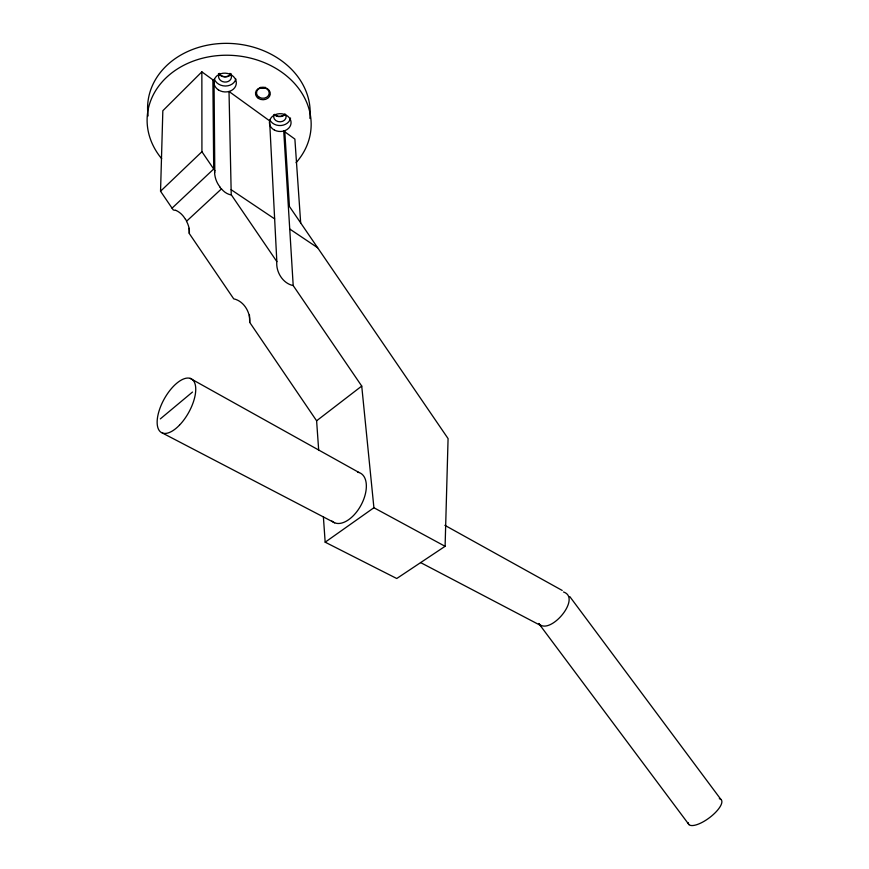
<?xml version="1.0" encoding="UTF-8"?>
<svg xmlns="http://www.w3.org/2000/svg" width="869" height="869" viewBox="0 0 869 869"><rect width="100%" height="100%" fill="white"/><g stroke="black" fill="none" stroke-linecap="round" stroke-linejoin="round"><path stroke-width="1.3" d="M189.214 228.308L189.17 233.348L233.707 298.838C243.852 300.978 250.598 312.395 249.696 322.356L316.609 420.792L318.706 450.468M323.366 516.566L325.169 542.191L396.742 578.515L445.102 546.308L448.078 438.584L289.431 206.464L284.804 131.806M175.527 210.407L173.268 209.95L160.548 191.234L162.84 110.732L201.858 71.855L214.035 80.654L214.806 172.475M276.831 261.569L231.23 194.699L229.014 91.484L269.618 120.834L276.831 261.569C275.777 271.812 282.783 283.49 293.201 285.575L361.732 386.075L373.909 507.735L445.102 546.308M160.548 191.234L201.923 151.717L201.858 71.855M172.051 208.158L213.709 168.999L212.872 79.818M160.309 418.901L192.483 392.06M316.609 420.792L361.732 386.075M325.169 542.191L373.909 507.735M563.503 591.995C581.741 597.915 550.87 634.902 539.236 624.159M541.43 625.908L420.52 562.536M162.34 432.99L334.63 522.79M444.863 525.321L562.221 590.453M190.115 378.341L359.125 472.562M231.121 189.692L274.647 218.89M289.735 229.014L317.652 247.752M220.009 187.378L221.345 189.007L186.65 221.15L185.608 219.292M569.803 596.601L720.846 799.361M539.345 624.3L688.987 824.616M201.923 151.717L214.947 170.824M539.149 624.018L538.845 623.486M300.674 222.898L294.884 139.094L283.728 131.034L293.201 285.575M249.457 315.034L249.696 322.356M357.517 472.16A28.004 15.761 -61.5 0 1 361.319 504.617A28.004 15.761 -61.5 0 1 331.893 521.031M719.315 798.687A20.389 7.202 -36.8 0 1 709.843 817.425A20.389 7.202 -36.8 0 1 688.118 822.595M175.56 210.244A20.584 16.663 74.8 0 1 185.455 219.401M186.487 221.269A17.836 14.458 74.8 0 1 189.377 233.392M231.219 194.949A18.455 15.284 77.8 0 1 221.486 188.845M220.183 187.172A20.856 17.261 78 0 1 214.589 172.464M264.154 87.378A6.333 5.323 3 0 1 260.602 87.335M265.393 87.313A7.343 6.181 3.1 0 1 260.287 87.552M284.76 114.132A6.192 5.127 1 0 1 274.615 114.328M285.26 114.328A7.191 5.953 1 0 1 274.104 114.545M230.785 73.604A6.431 5.399 6.5 0 1 225.038 76.678A6.431 5.399 6.5 0 1 219.129 73.441M231.23 74.158A7.463 6.268 6.5 0 1 218.445 73.593M229.959 73.354A6.452 5.41 6.2 0 1 229.557 80.632A6.452 5.41 6.2 0 1 220.889 80.698A6.452 5.41 6.2 0 1 219.683 73.43M285.445 114.393A6.213 5.127 0.8 0 1 280.307 121.812A6.213 5.127 0.8 0 1 274.039 114.947M235.89 79.025A11.188 9.374 6.2 0 1 225.473 86.02A11.188 9.374 6.2 0 1 214.339 79.101M290.561 118.01A10.786 8.896 0.8 0 1 281.143 125.505A10.786 8.896 0.8 0 1 269.879 119.9M161.667 158.69A82.11 66.956 4.3 0 1 174.941 70.595A82.11 66.956 4.3 0 1 283.978 73.832A82.11 66.956 4.3 0 1 296.09 162.688M148.132 115.935A81.393 66.859 4.7 0 1 227.721 43.363A81.393 66.859 4.7 0 1 309.864 118.347M179.492 425.126A30.741 13.98 -60.9 0 0 191.441 378.917A30.741 13.98 -60.9 0 0 158.419 413.199A30.741 13.98 -60.9 0 0 179.492 425.126M274.419 130.078A10.83 8.907 0.7 0 0 291.061 123.029A10.83 8.907 0.7 0 0 275.256 114.665A10.83 8.907 0.7 0 0 274.419 130.078M218.38 89.865A11.243 9.385 6 0 0 236.249 84.011A11.243 9.385 6 0 0 220.683 73.767A11.243 9.385 6 0 0 218.38 89.865M259.277 97.306A6.376 5.333 2.7 0 0 269.216 93.417A6.376 5.333 2.7 0 0 260.081 88.106A6.376 5.333 2.7 0 0 259.277 97.306M258.354 98.382A7.408 6.192 2.7 0 0 270.226 94.482A7.408 6.192 2.7 0 0 260.081 87.769A7.408 6.192 2.7 0 0 258.354 98.382"/></g></svg>
